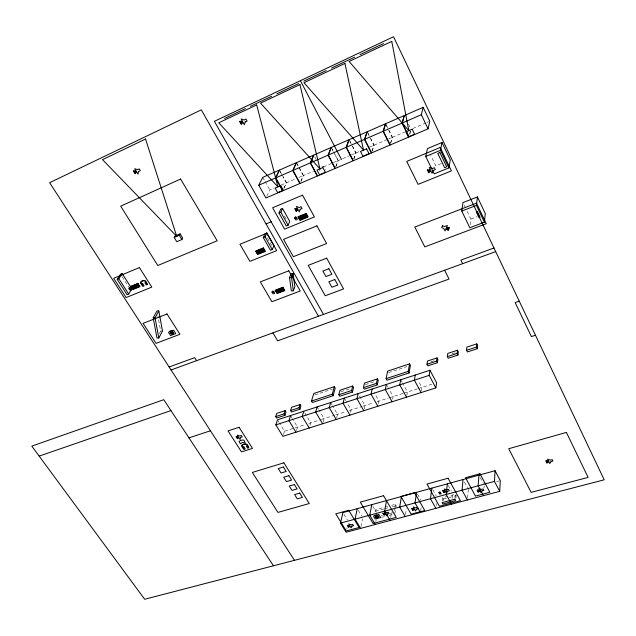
<?xml version="1.0" encoding="UTF-8"?>
<svg xmlns="http://www.w3.org/2000/svg" width="636" height="636" viewBox="0 0 636 636"><rect width="100%" height="100%" fill="white"/><g stroke="black" fill="none" stroke-linecap="round" stroke-linejoin="round"><path stroke-width="0.48" stroke-dasharray="3.18 2.39" d="M483.996 487.876L484.131 485.92M467.555 498.012L468.327 489.243M455.885 498.107L456.139 495.635L455.376 494.252L449.024 495.961M454.955 498.378L455.376 494.252M452.148 498.346L452.657 493.48M443.244 500.699L443.435 499.053L442.672 497.678L448.118 496.207M442.29 500.977L442.672 497.678M470.163 224.85L470.871 219.078L466.713 210.397M436.248 505.437L436.487 503.497M420.714 510.525L421.119 507.615M405.506 514.588L406.404 508.784M421.366 390.846L421.914 387.404L418.361 380.813M394.821 513.801L395.584 509.253M395.735 508.339L396.188 505.612L395.417 504.276L391.617 505.318M394.344 510.644L394.805 507.918M394.956 507.003L395.417 504.276M390.647 517.632L391.641 511.837M406.809 395.465L407.422 392.022L402.501 383.031M375.836 521.592L376.194 519.668M375.105 511.535L375.447 509.722L384.009 507.385M392.595 399.17L393.104 396.594L388.286 387.904M361.01 526.473L362.568 518.777M378.412 403.677L378.953 401.101L374.111 392.484M346.763 529.375L347.177 527.451M364.197 408.996L364.977 405.553L358.163 393.589M350.539 412.533L351.175 409.958L346.278 401.475M336.635 417.741L337.525 414.306L332.612 405.895M409.624 134.148L410.872 129.378M409.83 134.061L410.578 131.199M323.096 422.042L324.042 418.607L319.105 410.26M309.971 425.428L310.718 422.853L303.77 411.261M390.488 143.362L392.237 137.376L388.866 130.579M390.687 143.275L392.436 137.289L388.222 128.79M296.495 430.485L297.545 427.05L292.56 418.838M283.425 434.627L284.523 431.2L279.522 423.051M371.949 151.281L373.889 145.254L370.494 138.529M372.147 151.193L374.095 145.167L369.85 136.756M353.902 158.984L356.033 152.926L351.756 144.611M353.703 159.072L355.834 153.006L352.416 146.359M335.736 166.743L338.05 160.646L334.838 154.5M335.935 166.664L338.249 160.558L341.763 159.048M319.479 170.79L320.544 168.166M301.019 180.855L303.3 175.568L297.266 164.406M300.828 181.657L303.491 175.488L313.365 171.243M283.895 188.177L286.319 182.858L283.052 176.911M284.077 188.097L286.502 182.778L295.343 178.986M266.786 196.198L269.767 189.965L274.124 188.097M159.294 333.654L160.685 331.054L157.879 315.734M321.713 166.966L323.382 166.25L325.457 170.17M281.088 185.1L286.319 182.858M298.88 177.468L303.3 175.568M323.47 166.91L332.58 162.991M333.495 162.601L338.05 160.646M342.645 158.674L350.555 155.271M351.438 154.898L355.834 153.006M356.033 152.926L359.602 151.392M369.429 147.17L373.889 145.254M374.095 145.167L387.698 139.324M388.604 138.934L392.237 137.376M392.436 137.289L404.727 132.018M412.859 128.52L426.239 122.78M427.13 122.398L428.91 121.627M441.225 163.579L435.787 165.805L430.795 155.47M470.871 219.078L477.175 216.669M314.621 394.964L332.39 389.089M388.509 372.64L406.77 366.622M452.14 353.878L455.67 352.718M430.946 361.773L434.42 360.636M340.896 391.704L350.841 388.437M365.334 384.637L375.486 381.306M284.523 431.2L305.065 424.657M308.834 423.457L320.488 419.736M321.379 419.458L334.83 415.165M335.729 414.879L345.714 411.699M349.355 410.538L362.218 406.436M363.14 406.142L373.364 402.882M377.092 401.698L388.389 398.096M389.327 397.794L402.946 393.453M403.836 393.167L417.383 388.85M418.289 388.564L432.917 383.898M384.955 507.13L387.809 506.351M383.834 508.967L376.226 511.034L375.447 509.722M384.788 508.713L388.588 507.679M392.388 506.646L396.188 505.612M496.493 481.619L499.332 480.848M443.435 499.053L456.139 495.635M380.614 516.082L382.53 515.565M390.202 513.498L393.08 512.719M381.401 517.41L384.279 516.639M389.065 515.351L392.905 514.317M160.685 331.054L162.506 331.086M122.096 276.66L128.766 287.027M278.019 420.611L279.021 422.24M343.893 514.254L347.415 520.041M290.565 415.554L292.059 418.019M358.251 510.318L361.757 516.146M372.791 506.328L376.281 512.203M317.125 406.921L318.604 409.425M330.64 402.532L332.119 405.053M344.322 398.088L345.793 400.632M417.526 494.053L420.953 500.079M267.406 237.912L271.715 245.464M432.742 489.712L436.304 496.072M284.531 216.113L287.416 221.28M262.732 177.349L264.608 180.719M265.077 181.554L269.767 189.965M386.362 384.43L387.801 387.038M448.237 485.459L451.329 491.072M279.498 170.035L281.835 174.28M282.297 175.131L286.502 182.778M280.245 171.815L282.583 176.061M400.72 379.764L402.055 382.22M464.375 481.961L467.452 487.621M296.527 162.601L303.491 175.488M480.275 477.596L483.328 483.312M314.733 156.798L316.116 159.398M331.364 147.393L333.2 150.907M333.661 151.781L338.249 160.558M332.087 149.237L333.002 150.994M349.196 139.618L351.326 143.776M349.848 141.367L351.986 145.525M367.298 131.716L369.421 135.921M367.95 133.481L370.072 137.686M385.694 123.686L387.801 127.939M386.338 125.475L388.445 129.728M408.566 124.131L410.244 127.566M464.216 205.19L465.043 206.923"/><path stroke-width="0.95" d="M499.721 491.35L500.278 480.593L495.086 470.712L342.884 512.608L340.514 523.11L346.135 532.253L499.721 491.35L494.458 481.396L495.086 470.712M478.964 475.148L478.145 485.817L483.447 495.683M477.294 348.711L477.588 345.507L476.769 343.877L466.896 347.129L466.554 350.325L467.388 351.954L477.294 348.711L476.467 347.073L476.769 343.877M463.056 479.528L462.046 490.181L467.388 499.96M484.417 222.21L485.276 213.577L477.429 196.945L462.968 202.582L461.776 211.065L469.805 227.736L484.417 222.21L476.443 205.396L477.429 196.945M447.347 483.853L446.154 494.482L451.536 504.181M457.944 355.047L458.317 351.843L457.491 350.229L447.776 353.433L447.354 356.629L448.189 358.243L457.944 355.047L457.109 353.425L457.491 350.229M431.852 488.114L430.469 498.735L435.891 508.347M435.851 387.896L436.582 382.729L429.968 370.263L277.519 419.792L275.825 424.888L282.885 436.344L435.851 387.896L429.189 375.375L429.968 370.263M437.425 362.703L436.582 361.105L437.051 357.901L427.503 361.041L427.002 364.245L427.845 365.835L437.425 362.703L437.886 359.499L437.051 357.901M416.548 492.328L414.99 502.925L420.444 512.465M401.435 496.485L399.71 507.067L405.204 516.519M415.252 375.041L414.378 380.153L421.088 392.571M130.603 288.092L130.3 288.784A0.835 0.676 31.7 0 1 129.911 288.943L129.036 288.736M448.881 167.888L450.28 159.867L442.012 142.496L427.464 148.586L425.73 156.448L434.189 173.867L448.881 167.888L440.478 150.327L442.012 142.496M409.067 372.958L410.427 365.414L409.592 363.864L387.666 371.106L386.092 378.643L386.95 380.185L409.067 372.958L408.225 371.4L409.592 363.864M386.521 500.596L384.629 511.153L390.154 520.526M400.72 379.764L399.75 384.875L406.499 397.19M371.79 504.65L369.739 515.192L375.296 524.485M386.362 384.43L385.305 389.542L392.094 401.753M357.249 508.649L355.039 519.175L360.62 528.397M377.267 384.939L378.253 380.4L377.402 378.865L364.476 383.111L363.41 387.642L364.277 389.168L377.267 384.939L376.409 383.397L377.402 378.865M372.179 389.041L371.034 394.145L377.864 406.261M428.076 128.822L429.801 121.245L423.163 107.333L404.385 115.529L402.286 122.994L409.091 136.923L428.076 128.822L421.326 114.742L423.163 107.333M358.163 393.589L356.939 398.7L363.808 410.713M352.431 392.078L351.557 390.56L352.694 386.036L340.029 390.202L338.829 394.725L339.704 396.236L352.431 392.078L353.552 387.547L352.694 386.036M344.322 398.088L343.011 403.192L349.911 415.109M273.79 291.606L273.408 292.314M296.495 217.456L296.09 218.235A0.89 0.795 22.8 0 1 295.629 218.426L294.667 218.212M330.64 402.532L329.249 407.636L336.19 419.458M333.145 395.703L335.196 388.167L334.329 386.672L313.755 393.493L311.513 401.014L312.395 402.501L333.145 395.703L332.278 394.201L334.329 386.672M402.071 123.09L404.178 115.617L385.694 123.686L383.333 131.215L390.194 144.984L408.876 137.01L402.071 123.09L383.333 131.215M317.125 406.921L315.655 412.025L322.627 423.759M303.77 411.261L302.219 416.365L309.223 428.004M299.93 409.218L300.923 406.007L300.041 404.536L291.566 407.318L290.541 410.522L291.423 411.993L299.93 409.218L299.047 407.74L300.041 404.536M383.126 131.302L385.495 123.774L367.298 131.716L364.69 139.3L371.591 152.91L389.987 145.072L383.126 131.302L364.69 139.3M290.565 415.554L288.943 420.65L295.971 432.194M284.976 415.316L286.017 412.104L285.135 410.649L276.779 413.392L275.698 416.596L276.588 418.051L284.976 415.316L284.093 413.853L285.135 410.649M364.484 139.387L367.099 131.803L349.196 139.618L346.342 147.258L353.29 160.717L371.392 152.998L364.484 139.387L346.342 147.258M346.135 147.345L348.997 139.705L331.364 147.393L328.271 155.097L335.275 168.405L353.091 160.805L346.135 147.345L328.271 155.097M293.339 290.827L294.873 286.709L293.117 273.552L291.105 273.591L289.539 277.662L291.328 290.859L293.339 290.827L291.558 277.622L293.117 273.552M328.081 155.176L331.173 147.48L313.81 155.057L310.495 162.808L317.531 175.973L335.077 168.484L328.081 155.176L310.495 162.808M288.108 225.247L289.73 221.392L282.519 208.441L280.683 209.212L278.989 213.004L286.264 226.003L288.108 225.247L280.842 212.233L282.519 208.441M440.581 492.344L440.152 492.908A0.803 0.612 9.2 0 1 439.722 493.027L438.88 492.383L440.303 492.105L441.13 493.79L439.754 494.1L438.864 492.813M272.288 249.519L273.989 245.583L266.81 232.975L265.013 233.714L263.256 237.602L270.491 250.25L272.288 249.519L265.061 236.862L266.81 232.975M310.296 162.888L313.62 155.144L296.527 162.601L292.989 170.4L300.073 183.422L317.34 176.053L310.296 162.888L292.989 170.4M292.799 170.48L296.336 162.689L279.498 170.035L275.746 177.873L282.869 190.752L299.882 183.502L292.799 170.48L275.746 177.873M275.563 177.953L279.315 170.114L262.732 177.349L258.773 185.235L265.928 197.979L282.686 190.84L275.563 177.953L258.773 185.235M158.801 338.01L162.506 331.086L158.833 310.972L157.005 310.948L153.204 317.754L156.973 337.978L158.801 338.01L155.057 317.777L158.833 310.972M181.888 239.534L182.699 238.134L180.107 233.865L175.019 236.035L174.185 237.435L176.784 241.696L181.888 239.534L179.288 235.256L180.107 233.865M128.679 294.007L131.883 288.776L122.136 273.599L120.554 274.267L117.239 279.411L127.089 294.651L128.679 294.007L118.837 278.751L122.136 273.599M224.588 118.447L245.409 108.637M250.393 106.291L271.707 96.243M276.811 93.842L298.65 83.555M303.873 81.09L326.244 70.556M331.595 68.028L354.522 57.232M360.008 54.64L383.516 43.566M402.286 122.994L421.326 114.742M174.185 237.435L179.288 235.256M117.239 279.411L118.837 278.751M278.989 213.004L280.842 212.233M425.73 156.448L440.478 150.327M266.055 223.936L271.167 221.813M130.308 289.42L131.883 288.776M263.256 237.602L265.061 236.862M461.776 211.065L476.443 205.396M169.128 367.004L194.656 357.655L196.58 360.684M493.981 247.992L460.893 260.116L462.642 263.67M171.06 369.985L495.698 251.618M39.162 456.107L170.941 410.578M519.254 301.154L515.144 302.553L531.402 336.579L535.472 335.259M188.964 437.854L210.468 430.763M311.513 401.014L332.278 394.201M447.354 356.629L457.109 353.425M466.554 350.325L476.467 347.073M427.002 364.245L436.582 361.105M386.092 378.643L408.225 371.4M290.541 410.522L299.047 407.74M338.829 394.725L351.557 390.56M363.41 387.642L376.409 383.397M275.698 416.596L284.093 413.853M275.825 424.888L429.189 375.375M340.514 523.11L494.458 481.396M289.539 277.662L291.558 277.622M153.204 317.754L155.057 317.777M272.065 292.266L272.979 292.481A0.851 0.723 21.9 0 0 273.408 292.314M243.866 449.088L241.76 445.987A2.393 1.836 20.2 0 1 241.974 445.128L243.548 444.087L245.703 443.936A2.393 1.836 20.1 0 1 246.76 444.397L248.644 447.569M142.806 286.017L140.651 282.821A2.305 1.884 31.3 0 1 140.794 281.899L142.21 280.738L144.205 280.492A2.305 1.892 31.3 0 1 145.223 280.937L147.186 284.22M243.397 448.356C238.635 444.572 247.786 441.829 248.183 446.838M142.329 285.262C137.487 281.605 146.137 278.163 146.701 283.465M273.472 565.786L163.754 399.694L31.8 446.122L144.674 599.263L604.2 479.814L393.533 36.737L214.388 121.301L323.478 314.415M294.468 560.324L49.624 182.691L201.302 109.853L318.453 316.243M172.03 330.919L171.704 330.418L169.764 331.157L170.082 331.666M377.156 515.168L376.894 514.731L374.89 515.271L375.153 515.709M272.924 332.843L277.638 340.817L449.048 279.061L444.628 270.236M300.407 80.7L341.516 159.572M138.624 171.497L138.004 174.097L134.705 168.683L137.519 169.685L139.244 168.89L140.341 170.694L138.624 171.497M245.202 121.921L244.375 124.736L241.163 118.924L244.129 119.981L246.029 119.099L247.102 121.039L245.202 121.921M300.192 209.3L299.31 211.883L296.328 206.469L299.198 207.495L301.082 206.716L302.068 208.521L300.192 209.3M240.631 437.377L239.955 439.293L237.26 435.072L239.74 435.97L241.314 435.461L242.213 436.868L240.631 437.377M433.203 170.488L432.051 173.262L429.236 167.483L432.265 168.556L434.356 167.705L435.294 169.637L433.203 170.488M442.473 225.796L441.67 227.64L443.745 228.38L445.017 230.963L447.442 225.43L444.556 226.535L442.473 225.796M447.418 227.553L446.607 229.397L447.124 229.588L447.935 227.744L447.418 227.553M448.921 227.561L447.704 230.327L448.221 230.51L449.445 227.744L448.921 227.561M351.923 526.139L351.112 527.88L348.711 523.945L351.128 524.827L352.742 524.39L353.536 525.702L351.923 526.139M387.475 514.023L386.601 515.812L384.224 511.781L386.68 512.68L388.35 512.226L389.137 513.57L387.475 514.023M416.461 509.198L415.539 511.01L413.201 506.932L415.682 507.838L417.391 507.377L418.17 508.736L416.461 509.198M447.545 491.286L446.559 493.162L444.238 488.973L446.774 489.895L448.531 489.41L449.302 490.809L447.545 491.286M482.08 490.849L481.039 492.733L478.765 488.504L481.325 489.434L483.129 488.949L483.885 490.364L482.08 490.849M551.007 461.577L549.83 463.58L547.62 459.136L550.267 460.098L552.191 459.574L552.923 461.052L551.007 461.577M240.798 440.223L239.033 441.567L240.48 443.833L242.244 442.489L245.202 442.322L243.763 440.056L240.798 440.223M145.557 139.022L102.523 159.636L176.729 236.354L145.557 139.022M256.674 104.948L218.76 122.788L277.932 186.857L256.674 104.948M299.938 84.596L260.537 103.135L319.924 168.834L299.938 84.596M344.935 63.433L303.96 82.712L363.522 150.128L344.935 63.433M391.76 41.404L349.116 61.469L408.829 130.682L391.76 41.404M133.814 170.838L133.385 171.036L135.039 173.739L135.468 173.541L133.814 170.838M240.074 121.261L239.597 121.484L241.211 124.386L241.68 124.171L240.074 121.261M135.166 170.79L134.737 170.989L135.834 172.793L136.263 172.595L135.166 170.79M241.521 121.198L241.052 121.42L242.125 123.352L242.594 123.138L241.521 121.198M180.6 179.05L120.681 206.159L157.776 265.522L217.186 240.782L180.6 179.05M280.746 185.656L275.126 188.065L277.662 192.636L283.282 190.244L280.746 185.656M322.842 167.586L317.006 170.09L319.51 174.781L325.346 172.292L322.842 167.586M366.559 148.824L360.501 151.424L362.965 156.241L369.015 153.658L366.559 148.824M412.192 129.235L405.895 131.938L408.312 136.891L414.608 134.204L412.192 129.235M302.537 195.173L272.613 207.765L284.594 229.135L314.415 216.94L302.537 195.173M139.403 267.557L113.677 278.337L126.127 297.561L151.789 287.106L139.403 267.557M440.223 147.457L406.73 161.409L418.091 184.376L451.417 170.885L440.223 147.457M295.199 208.608L294.73 208.799L296.225 211.502L296.686 211.311L295.199 208.608M296.615 208.568L296.145 208.759L297.139 210.564L297.608 210.373L296.615 208.568M439.897 152.568L437.775 153.443L444.604 167.666L446.711 166.807L439.897 152.568M295.39 217.107L295.048 217.242A0.859 0.763 22.8 0 0 294.699 218.267L295.366 219.468A0.859 0.763 22.6 0 0 296.503 219.873L296.845 219.738A0.859 0.763 22.6 0 0 297.195 218.712L296.527 217.512A0.859 0.763 22.7 0 0 295.39 217.107M295.47 217.353L295.517 217.981L295.47 217.353M306.194 213.418L297.942 216.812L299.922 220.39L308.166 217.011L306.194 213.418M299.262 216.709L298.515 217.019L298.912 217.735L299.659 217.425L299.262 216.709M300.383 216.248L299.635 216.558L300.033 217.274L300.78 216.963L300.383 216.248M301.512 215.787L300.756 216.097L301.154 216.812L301.901 216.502L301.512 215.787M302.633 215.318L301.885 215.628L302.275 216.351L303.03 216.041L302.633 215.318M303.762 214.857L303.006 215.167L303.404 215.882L304.151 215.58L303.762 214.857M304.882 214.396L304.135 214.706L304.525 215.421L305.28 215.111L304.882 214.396M306.011 213.927L305.264 214.237L305.654 214.96L306.409 214.65L306.011 213.927M137.925 283.394L130.857 286.303L132.924 289.515L139.984 286.621L137.925 283.394M132.026 286.232L131.39 286.494L131.803 287.138L132.439 286.876L132.026 286.232M132.988 285.834L132.352 286.097L132.757 286.741L133.401 286.478L132.988 285.834M133.95 285.437L133.306 285.699L133.719 286.343L134.363 286.081L133.95 285.437M134.911 285.039L134.276 285.31L134.681 285.954L135.325 285.683L134.911 285.039M135.881 284.642L135.237 284.912L135.651 285.556L136.295 285.294L135.881 284.642M136.843 284.244L136.199 284.515L136.613 285.159L137.257 284.896L136.843 284.244M137.813 283.847L137.169 284.117L137.575 284.761L138.219 284.499L137.813 283.847M129.585 287.766L129.299 287.885A0.803 0.652 31.7 0 0 129.068 288.792L129.768 289.865A0.795 0.652 31.6 0 0 130.817 290.247L131.103 290.127A0.795 0.652 31.6 0 0 131.334 289.221L130.634 288.14A0.803 0.652 31.7 0 0 129.585 287.766M299.858 217.782L299.111 218.092L300.065 219.833L300.812 219.523L299.858 217.782M300.979 217.321L300.232 217.631L300.621 218.347L301.369 218.037L300.979 217.321M302.1 216.86L301.353 217.17L301.742 217.886L302.498 217.576L302.1 216.86M303.221 216.399L302.474 216.709L302.871 217.425L303.618 217.115L303.221 216.399M304.35 215.938L303.603 216.24L303.992 216.963L304.747 216.653L304.35 215.938M305.479 215.469L304.724 215.779L305.121 216.502L305.868 216.192L305.479 215.469M306.608 215.008L305.852 215.318L306.25 216.033L306.997 215.723L306.608 215.008M129.68 287.989L129.776 288.545L129.68 287.989M132.646 287.194L132.01 287.456L133.011 289.022L133.647 288.76L132.646 287.194M133.608 286.796L132.964 287.067L133.377 287.703L134.021 287.44L133.608 286.796M134.57 286.407L133.926 286.669L134.339 287.313L134.983 287.051L134.57 286.407M135.532 286.009L134.888 286.272L135.301 286.916L135.945 286.653L135.532 286.009M136.494 285.612L135.858 285.874L136.263 286.518L136.907 286.256L136.494 285.612M137.463 285.214L136.82 285.477L137.233 286.128L137.877 285.858L137.463 285.214M138.425 284.817L137.781 285.087L138.195 285.731L138.839 285.461L138.425 284.817M142.679 283.648L141.59 284.101L142.981 286.287L144.07 285.842L142.679 283.648M145.97 282.305L144.873 282.75L146.264 284.944L147.361 284.491L145.97 282.305M301.567 218.394L300.82 218.705L301.218 219.42L301.965 219.11L301.567 218.394M306.067 216.55L301.941 218.243L302.339 218.959L306.465 217.266L306.067 216.55M307.196 216.089L306.441 216.391L306.838 217.115L307.586 216.804L307.196 216.089M134.228 287.766L133.584 288.029L133.997 288.672L134.641 288.41L134.228 287.766M138.084 286.184L134.546 287.631L134.959 288.275L138.489 286.828L138.084 286.184M139.046 285.787L138.402 286.049L138.815 286.693L139.459 286.431L139.046 285.787M266.818 233.229L239.955 244.264L249.924 261.348L276.716 250.608L266.818 233.229M427.861 169.78L427.336 169.995L428.743 172.881L429.268 172.666L427.861 169.78M429.395 169.733L428.871 169.947L429.809 171.871L430.333 171.656L429.395 169.733M316.935 225.852L283.553 239.359L293.331 256.698L326.602 243.548L316.935 225.852M263.423 247.897L255.553 251.077L257.54 254.503L265.403 251.339L263.423 247.897M256.825 250.989L256.109 251.276L256.507 251.967L257.222 251.673L256.825 250.989M257.89 250.56L257.183 250.846L257.58 251.53L258.288 251.244L257.89 250.56M258.963 250.123L258.248 250.417L258.645 251.101L259.361 250.815L258.963 250.123M260.037 249.694L259.321 249.98L259.719 250.671L260.434 250.377L260.037 249.694M261.11 249.256L260.394 249.543L260.792 250.234L261.507 249.948L261.11 249.256M262.183 248.819L261.468 249.113L261.865 249.797L262.581 249.511L262.183 248.819M263.264 248.39L262.541 248.676L262.938 249.368L263.654 249.074L263.264 248.39M257.421 252.023L256.705 252.309L257.667 253.971L258.383 253.685L257.421 252.023M258.486 251.586L257.771 251.88L258.168 252.564L258.884 252.277L258.486 251.586M259.56 251.156L258.844 251.443L259.242 252.126L259.957 251.84L259.56 251.156M260.633 250.719L259.917 251.013L260.315 251.697L261.03 251.411L260.633 250.719M261.706 250.29L260.991 250.576L261.388 251.268L262.104 250.974L261.706 250.29M262.779 249.853L262.064 250.147L262.461 250.83L263.177 250.544L262.779 249.853M263.853 249.423L263.137 249.71L263.535 250.401L264.25 250.107L263.853 249.423M259.083 252.619L258.367 252.905L258.765 253.589L259.48 253.303L259.083 252.619M263.376 250.886L259.44 252.476L259.838 253.16L263.765 251.578L263.376 250.886M264.449 250.457L263.733 250.743L264.123 251.427L264.846 251.141L264.449 250.457M167.053 313.985L143.1 323.366L156.043 343.368L179.94 334.298L167.053 313.985M288.776 270.817L260.315 281.907L271.898 301.726L300.256 290.978L288.776 270.817M326.681 258.168L308.221 265.347L325.235 295.756L343.583 288.919L326.681 258.168M476.499 203.146L414.807 227.052L424.824 246.887L486.238 223.705L476.499 203.146M328.852 268.742L322.873 271.039L325.926 276.549L331.905 274.275L328.852 268.742M477.429 211.677L476.38 212.074L479.043 217.671L480.093 217.274L477.429 211.677M282.925 287.249L275.126 290.239L277.042 293.546L284.833 290.572L282.925 287.249M272.733 291.264L272.415 291.383A0.819 0.7 21.9 0 0 272.097 292.314L272.741 293.427A0.819 0.692 21.8 0 0 273.83 293.816L274.148 293.697A0.819 0.692 21.8 0 0 274.466 292.767L273.822 291.654A0.819 0.7 21.9 0 0 272.733 291.264M272.812 291.495L272.868 292.067L272.812 291.495M276.374 290.167L275.674 290.437L276.056 291.097L276.763 290.827L276.374 290.167M277.439 289.754L276.732 290.032L277.113 290.692L277.821 290.421L277.439 289.754M278.496 289.348L277.789 289.619L278.178 290.286L278.886 290.016L278.496 289.348M279.562 288.943L278.854 289.213L279.236 289.881L279.943 289.611L279.562 288.943M280.627 288.537L279.92 288.808L280.301 289.475L281.009 289.197L280.627 288.537M281.692 288.124L280.985 288.402L281.366 289.062L282.074 288.792L281.692 288.124M282.758 287.718L282.05 287.989L282.432 288.657L283.139 288.386L282.758 287.718M173.668 330.299L168.453 332.294L170.543 335.554L175.751 333.574L173.668 330.299M276.954 291.161L276.247 291.431L277.177 293.037L277.884 292.767L276.954 291.161M278.012 290.755L277.304 291.026L277.694 291.685L278.401 291.415L278.012 290.755M279.077 290.35L278.369 290.62L278.751 291.28L279.458 291.01L279.077 290.35M280.142 289.937L279.427 290.207L279.816 290.875L280.524 290.604L280.142 289.937M281.199 289.531L280.492 289.801L280.874 290.469L281.589 290.199L281.199 289.531M282.265 289.126L281.557 289.396L281.939 290.064L282.646 289.793L282.265 289.126M283.33 288.72L282.623 288.99L283.004 289.65L283.72 289.38L283.33 288.72M278.592 291.749L277.884 292.019L278.266 292.679L278.973 292.409L278.592 291.749M282.845 290.119L278.942 291.614L279.323 292.274L283.227 290.787L282.845 290.119M283.91 289.714L283.195 289.984L283.577 290.652L284.292 290.382L283.91 289.714M334.806 279.546L328.836 281.804L331.873 287.265L337.835 285.023L334.806 279.546M239.08 427.281L228.03 430.898L241.473 451.886L252.476 448.412L239.08 427.281M236.361 436.638L235.964 436.765L237.705 438.745L236.361 436.638M237.57 436.67L237.172 436.797L238.468 438.077L237.57 436.67M243.874 446.854L242.682 447.235L244.033 449.35L245.226 448.968L243.874 446.854M247.468 445.709L246.267 446.09L247.619 448.213L248.819 447.831L247.468 445.709M283.895 462.817L252.317 472.445L277.948 512.409L309.271 503.537L283.895 462.817M283.425 467.007L278.266 468.565L281.056 473.001L286.208 471.451L283.425 467.007M288.855 475.688L283.704 477.223L286.462 481.627L291.606 480.101L288.855 475.688M294.381 484.537L289.237 486.039L291.98 490.404L297.115 488.909L294.381 484.537M299.715 493.075L294.587 494.562L297.298 498.886L302.426 497.416L299.715 493.075M566.406 432.424L508.728 448.722L531.132 492.367L588.117 477.405L566.406 432.424M383.556 495.683L360.262 502.146L373.062 523.531L396.236 517.346L383.556 495.683M448.086 478.216L426.987 484.068L439.436 506.256L460.416 500.651L448.086 478.216M479.981 473.748L465.536 477.731L475.466 496.088L489.847 492.248L479.981 473.748M348.711 510.295L335.776 513.864L346.262 530.941L359.141 527.498L348.711 510.295M414.6 492.693L400.926 496.462L411.142 514.158L424.761 510.533L414.6 492.693M546.26 460.774L545.783 460.901L546.888 463.119L547.365 462.992L546.26 460.774M547.636 460.814L547.159 460.949L547.898 462.428L548.375 462.293L547.636 460.814M443.061 490.499L442.624 490.618L443.785 492.717L444.222 492.598L443.061 490.499M444.357 490.547L443.912 490.674L444.691 492.065L445.128 491.946L444.357 490.547M439.651 492.216L439.651 492.685L439.651 492.216M383.158 513.244L382.745 513.355L384.343 515.247L383.158 513.244M378.841 514.715L373.475 516.162L375.153 518.976L380.519 517.537L378.841 514.715M384.39 513.292L383.977 513.411L385.185 514.635L384.39 513.292M477.541 490.046L477.087 490.173L478.224 492.28L478.677 492.161L477.541 490.046M347.701 525.36L347.304 525.471L348.902 527.331L347.701 525.36M478.852 490.102L478.399 490.221L479.162 491.628L479.608 491.509L478.852 490.102M348.91 525.423L348.504 525.527L349.713 526.727L348.91 525.423M412.088 508.41L411.659 508.53L412.836 510.565L413.257 510.446L412.088 508.41M413.344 508.466L412.915 508.577L414.123 509.826L413.344 508.466M454.867 499.204L442.1 502.623L442.863 504.006L455.63 500.588L454.867 499.204M170.917 333.455A1.495 1.208 27.4 0 0 173.397 333.669A1.495 1.208 27.4 0 0 171.99 331.666A1.495 1.208 27.4 0 0 170.917 333.455M171.275 333.296A1.041 0.835 27.4 0 0 173 333.447A1.041 0.835 27.4 0 0 172.03 332.056A1.041 0.835 27.4 0 0 171.275 333.296M376.353 517.346A0.986 0.731 12.6 0 0 377.951 517.084A0.986 0.731 12.6 0 0 376.679 516.114A0.986 0.731 12.6 0 0 376.353 517.346M376.075 517.561A1.415 1.057 12.6 0 0 378.364 517.187A1.415 1.057 12.6 0 0 376.544 515.796A1.415 1.057 12.6 0 0 376.075 517.561"/></g></svg>
